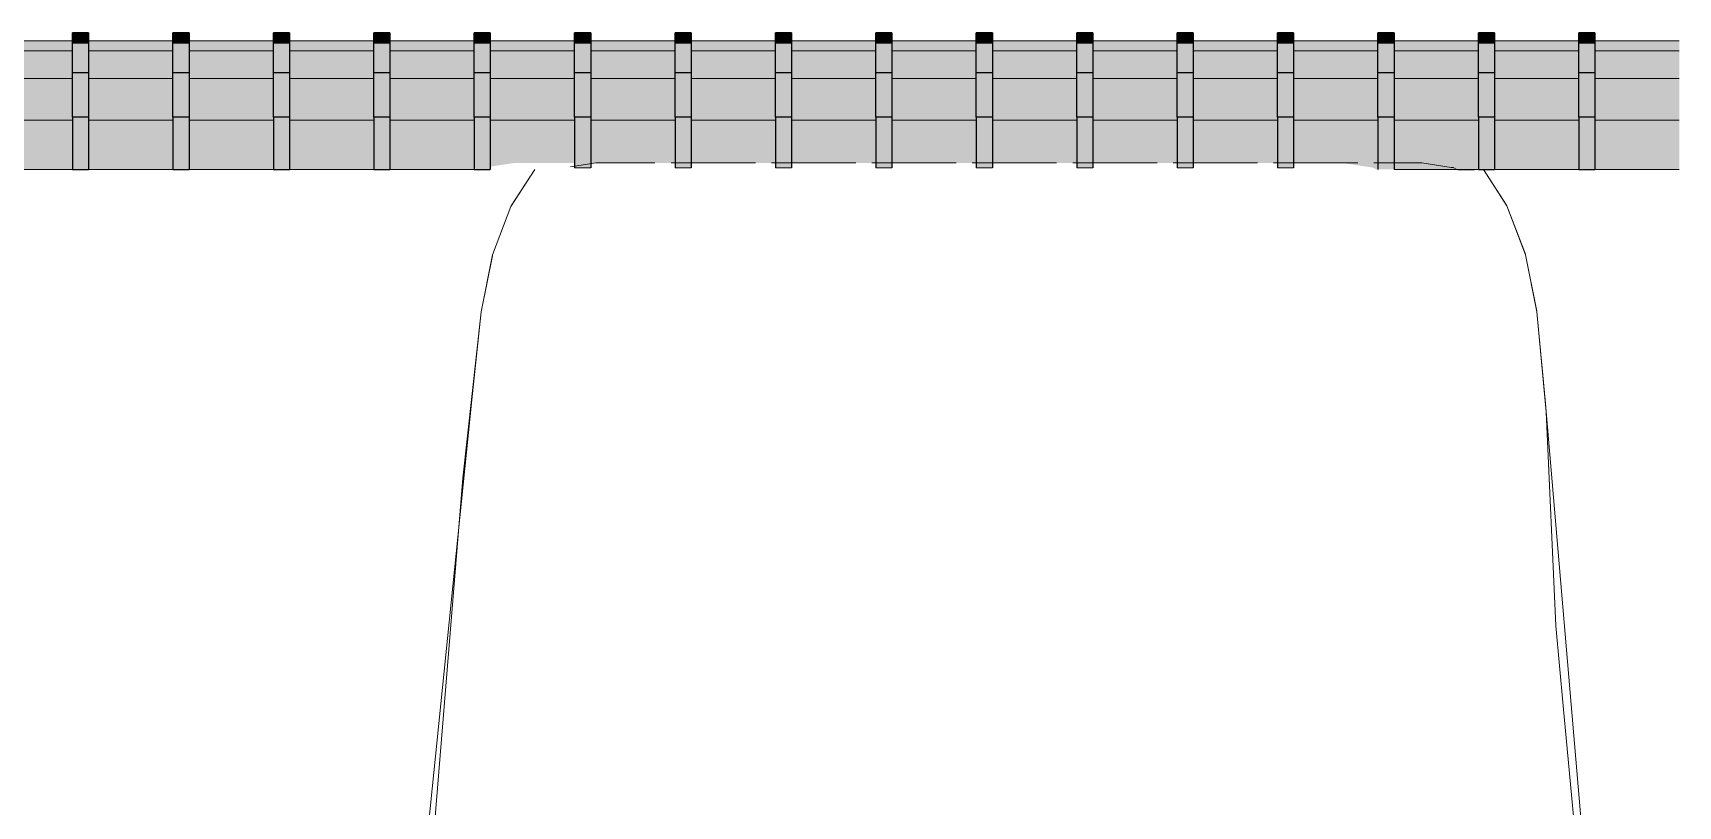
# Model space of a CAD drawing. Header units: millimetres. Extents: x -245 to 49755, y -245 to 41806.
# Drawn here: x 30722 to 32770, y 32187 to 33150 of the extents above; entities that cross this region are included whole.
import ezdxf

# ---------------------------------------------------------------- set-up
doc = ezdxf.new("R2010")
doc.units = ezdxf.units.MM
doc.linetypes.add('PUNKT2_S9', pattern=[1, 0, -1])
doc.layers.add('Standard', color=7, linetype='Continuous', lineweight=25)

msp = doc.modelspace()

# ---------------------------------------------------------------- hatches: boundary and pattern name
at = {"layer": 'Standard', "linetype": 'PUNKT2_S9', "lineweight": 25}
h = msp.add_hatch(color=250, dxfattribs=at)
h.paths.add_polyline_path([(33304.2, 33127.6), (33304.2, 33139.8), (33186, 33139.8), (33186, 33127.6)])
h.paths.add_polyline_path([(30416, 33139.8), (30416, 33127.6), (30521, 33127.6), (30521, 33139.8)])
h.paths.add_polyline_path([(30541, 33139.8), (30541, 33127.6), (30646, 33127.6), (30646, 33139.8)])
h.paths.add_polyline_path([(30666, 33139.8), (30666, 33127.6), (30771, 33127.6), (30771, 33139.8)])
h.paths.add_polyline_path([(30791, 33139.8), (30791, 33127.6), (30896, 33127.6), (30896, 33139.8)])
h.paths.add_polyline_path([(30916, 33139.8), (30916, 33127.6), (31021, 33127.6), (31021, 33139.8)])
h.paths.add_polyline_path([(31041, 33139.8), (31041, 33127.6), (31146, 33127.6), (31146, 33139.8)])
h.paths.add_polyline_path([(31166, 33139.8), (31166, 33127.6), (31271, 33127.6), (31271, 33139.8)])
h.paths.add_polyline_path([(31291, 33139.8), (31291, 33127.6), (31396, 33127.6), (31396, 33139.8)])
h.paths.add_polyline_path([(31416, 33139.8), (31416, 33127.6), (31521, 33127.6), (31521, 33139.8)])
h.paths.add_polyline_path([(31541, 33139.8), (31541, 33127.6), (31646, 33127.6), (31646, 33139.8)])
h.paths.add_polyline_path([(31666, 33139.8), (31666, 33127.6), (31771, 33127.6), (31771, 33139.8)])
h.paths.add_polyline_path([(31791, 33139.8), (31791, 33127.6), (31896, 33127.6), (31896, 33139.8)])
h.paths.add_polyline_path([(31916, 33139.8), (31916, 33127.6), (32021, 33127.6), (32021, 33139.8)])
h.paths.add_polyline_path([(32041, 33139.8), (32041, 33127.6), (32146, 33127.6), (32146, 33139.8)])
h.paths.add_polyline_path([(32166, 33139.8), (32166, 33127.6), (32271, 33127.6), (32271, 33139.8)])
h.paths.add_polyline_path([(32291, 33139.8), (32291, 33127.6), (32396, 33127.6), (32396, 33139.8)])
h.paths.add_polyline_path([(32416, 33139.8), (32416, 33127.6), (32521, 33127.6), (32521, 33139.8)])
h.paths.add_polyline_path([(32541, 33139.8), (32541, 33127.6), (32646, 33127.6), (32646, 33139.8)])
h.paths.add_polyline_path([(32666, 33139.8), (32666, 33127.6), (32771, 33127.6), (32771, 33139.8)])
h.paths.add_polyline_path([(32791, 33139.8), (32791, 33127.6), (32896, 33127.6), (32896, 33139.8)])
h.paths.add_polyline_path([(32916, 33139.8), (32916, 33127.6), (33021, 33127.6), (33021, 33139.8)])
h.paths.add_polyline_path([(33041, 33139.8), (33041, 33127.6), (33166, 33127.6), (33166, 33139.8)])
for color, points in [(251, [(30771, 33136.9), (30771, 33149.8), (30791, 33149.8), (30791, 33136.9)]), (250, [(30771, 33100), (30771, 33136.9), (30791, 33136.9), (30791, 33100)]), (251, [(30896, 33136.9), (30896, 33149.8), (30916, 33149.8), (30916, 33136.9)]), (250, [(30896, 33100), (30896, 33136.9), (30916, 33136.9), (30916, 33100)]), (251, [(31021, 33136.9), (31021, 33149.8), (31041, 33149.8), (31041, 33136.9)]), (250, [(31021, 33100), (31021, 33136.9), (31041, 33136.9), (31041, 33100)]), (251, [(31146, 33136.9), (31146, 33149.8), (31166, 33149.8), (31166, 33136.9)]), (250, [(31146, 33100), (31146, 33136.9), (31166, 33136.9), (31166, 33100)]), (251, [(31271, 33136.9), (31271, 33149.8), (31291, 33149.8), (31291, 33136.9)]), (250, [(31271, 33100), (31271, 33136.9), (31291, 33136.9), (31291, 33100)]), (251, [(31396, 33136.9), (31396, 33149.8), (31416, 33149.8), (31416, 33136.9)]), (250, [(31396, 33100), (31396, 33136.9), (31416, 33136.9), (31416, 33100)]), (251, [(31521, 33136.9), (31521, 33149.8), (31541, 33149.8), (31541, 33136.9)]), (250, [(31521, 33100), (31521, 33136.9), (31541, 33136.9), (31541, 33100)]), (251, [(31646, 33136.9), (31646, 33149.8), (31666, 33149.8), (31666, 33136.9)]), (250, [(31646, 33100), (31646, 33136.9), (31666, 33136.9), (31666, 33100)]), (251, [(31771, 33136.9), (31771, 33149.8), (31791, 33149.8), (31791, 33136.9)]), (250, [(31771, 33100), (31771, 33136.9), (31791, 33136.9), (31791, 33100)]), (251, [(31896, 33136.9), (31896, 33149.8), (31916, 33149.8), (31916, 33136.9)]), (250, [(31896, 33100), (31896, 33136.9), (31916, 33136.9), (31916, 33100)]), (251, [(32021, 33136.9), (32021, 33149.8), (32041, 33149.8), (32041, 33136.9)]), (250, [(32021, 33100), (32021, 33136.9), (32041, 33136.9), (32041, 33100)]), (251, [(32146, 33136.9), (32146, 33149.8), (32166, 33149.8), (32166, 33136.9)]), (250, [(32146, 33100), (32146, 33136.9), (32166, 33136.9), (32166, 33100)]), (251, [(32271, 33136.9), (32271, 33149.8), (32291, 33149.8), (32291, 33136.9)]), (250, [(32271, 33100), (32271, 33136.9), (32291, 33136.9), (32291, 33100)]), (251, [(32396, 33136.9), (32396, 33149.8), (32416, 33149.8), (32416, 33136.9)]), (250, [(32396, 33100), (32396, 33136.9), (32416, 33136.9), (32416, 33100)]), (251, [(32521, 33136.9), (32521, 33149.8), (32541, 33149.8), (32541, 33136.9)]), (250, [(32521, 33100), (32521, 33136.9), (32541, 33136.9), (32541, 33100)]), (251, [(32646, 33136.9), (32646, 33149.8), (32666, 33149.8), (32666, 33136.9)]), (250, [(32646, 33100), (32646, 33136.9), (32666, 33136.9), (32666, 33100)]), (250, [(30771, 33044.9), (30771, 33100), (30791, 33100), (30791, 33044.9)]), (250, [(30896, 33044.9), (30896, 33100), (30916, 33100), (30916, 33044.9)]), (250, [(31021, 33044.9), (31021, 33100), (31041, 33100), (31041, 33044.9)]), (250, [(31146, 33044.9), (31146, 33100), (31166, 33100), (31166, 33044.9)]), (250, [(31271, 33044.9), (31271, 33100), (31291, 33100), (31291, 33044.9)]), (250, [(31396, 33044.9), (31396, 33100), (31416, 33100), (31416, 33044.9)]), (250, [(31521, 33044.9), (31521, 33100), (31541, 33100), (31541, 33044.9)]), (250, [(31646, 33044.9), (31646, 33100), (31666, 33100), (31666, 33044.9)]), (250, [(31771, 33044.9), (31771, 33100), (31791, 33100), (31791, 33044.9)]), (250, [(31896, 33044.9), (31896, 33100), (31916, 33100), (31916, 33044.9)]), (250, [(32021, 33044.9), (32021, 33100), (32041, 33100), (32041, 33044.9)]), (250, [(32146, 33044.9), (32146, 33100), (32166, 33100), (32166, 33044.9)]), (250, [(32271, 33044.9), (32271, 33100), (32291, 33100), (32291, 33044.9)]), (250, [(32396, 33044.9), (32396, 33100), (32416, 33100), (32416, 33044.9)]), (250, [(32521, 33044.9), (32521, 33100), (32541, 33100), (32541, 33044.9)]), (250, [(32646, 33044.9), (32646, 33100), (32666, 33100), (32666, 33044.9)]), (250, [(30771, 32979.8), (30771, 33044.9), (30791, 33044.9), (30791, 32979.8)]), (250, [(30896, 32979.8), (30896, 33044.9), (30916, 33044.9), (30916, 32979.8)]), (250, [(31021, 32979.8), (31021, 33044.9), (31041, 33044.9), (31041, 32979.8)]), (250, [(31146, 32979.8), (31146, 33044.9), (31166, 33044.9), (31166, 32979.8)]), (250, [(31271, 32979.8), (31271, 33044.9), (31291, 33044.9), (31291, 32979.8)]), (250, [(31396, 33044.9), (31416, 33044.9), (31416, 32981.6), (31396, 32981.6)]), (250, [(31521, 33044.9), (31541, 33044.9), (31541, 32981.6), (31521, 32981.6)]), (250, [(31646, 33044.9), (31666, 33044.9), (31666, 32981.6), (31646, 32981.6)]), (250, [(31771, 33044.9), (31791, 33044.9), (31791, 32981.6), (31771, 32981.6)]), (250, [(31896, 33044.9), (31916, 33044.9), (31916, 32981.6), (31896, 32981.6)]), (250, [(32021, 33044.9), (32041, 33044.9), (32041, 32981.6), (32021, 32981.6)]), (250, [(32146, 33044.9), (32166, 33044.9), (32166, 32981.6), (32146, 32981.6)]), (250, [(32271, 33044.9), (32291, 33044.9), (32291, 32981.6), (32271, 32981.6)]), (250, [(32396, 32979.8), (32396, 33044.9), (32416, 33044.9), (32416, 32979.8)]), (250, [(32521, 32979.8), (32521, 33044.9), (32541, 33044.9), (32541, 32979.8)]), (250, [(32646, 32979.8), (32646, 33044.9), (32666, 33044.9), (32666, 32979.8)])]:
    msp.add_hatch(color=color, dxfattribs=at).paths.add_polyline_path(points, flags=16)
h = msp.add_hatch(color=0, dxfattribs=at)
h.paths.add_polyline_path([(31271, 33127.6), (31166, 33127.6), (31166, 33092.9), (31271, 33092.9)])
h.paths.add_polyline_path([(31041, 33092.9), (31146, 33092.9), (31146, 33127.6), (31041, 33127.6)])
h.paths.add_polyline_path([(31021, 33127.6), (30916, 33127.6), (30916, 33092.9), (31021, 33092.9)])
h.paths.add_polyline_path([(30791, 33092.9), (30896, 33092.9), (30896, 33127.6), (30791, 33127.6)])
h.paths.add_polyline_path([(30771, 33127.6), (30666, 33127.6), (30666, 33092.9), (30771, 33092.9)])
h.paths.add_polyline_path([(30541, 33092.9), (30646, 33092.9), (30646, 33127.6), (30541, 33127.6)])
h.paths.add_polyline_path([(30521, 33127.6), (30416, 33127.6), (30416, 33092.9), (30521, 33092.9)])
h.paths.add_polyline_path([(33304.2, 33092.9), (33304.2, 33127.6), (33186, 33127.6), (33186, 33092.9)])
h.paths.add_polyline_path([(33041, 33092.9), (33166, 33092.9), (33166, 33127.6), (33041, 33127.6)])
h.paths.add_polyline_path([(33021, 33127.6), (32916, 33127.6), (32916, 33092.9), (33021, 33092.9)])
h.paths.add_polyline_path([(32791, 33092.9), (32896, 33092.9), (32896, 33127.6), (32791, 33127.6)])
h.paths.add_polyline_path([(32771, 33127.6), (32666, 33127.6), (32666, 33092.9), (32771, 33092.9)])
h.paths.add_polyline_path([(32541, 33092.9), (32646, 33092.9), (32646, 33127.6), (32541, 33127.6)])
h.paths.add_polyline_path([(32521, 33127.6), (32416, 33127.6), (32416, 33092.9), (32521, 33092.9)])
h.paths.add_polyline_path([(32291, 33092.9), (32396, 33092.9), (32396, 33127.6), (32291, 33127.6)])
h.paths.add_polyline_path([(32271, 33127.6), (32166, 33127.6), (32166, 33092.9), (32271, 33092.9)])
h.paths.add_polyline_path([(32041, 33092.9), (32146, 33092.9), (32146, 33127.6), (32041, 33127.6)])
h.paths.add_polyline_path([(32021, 33127.6), (31916, 33127.6), (31916, 33092.9), (32021, 33092.9)])
h.paths.add_polyline_path([(31791, 33092.9), (31896, 33092.9), (31896, 33127.6), (31791, 33127.6)])
h.paths.add_polyline_path([(31771, 33127.6), (31666, 33127.6), (31666, 33092.9), (31771, 33092.9)])
h.paths.add_polyline_path([(31541, 33092.9), (31646, 33092.9), (31646, 33127.6), (31541, 33127.6)])
h.paths.add_polyline_path([(31521, 33127.6), (31416, 33127.6), (31416, 33092.9), (31521, 33092.9)])
h.paths.add_polyline_path([(31291, 33092.9), (31396, 33092.9), (31396, 33127.6), (31291, 33127.6)])
h = msp.add_hatch(color=0, dxfattribs=at)
h.paths.add_polyline_path([(33304.2, 33041), (33304.2, 33092.9), (33186, 33092.9), (33186, 33041)])
h.paths.add_polyline_path([(33166, 33092.9), (33041, 33092.9), (33041, 33041), (33166, 33041)])
h.paths.add_polyline_path([(32916, 33041), (33021, 33041), (33021, 33092.9), (32916, 33092.9)])
h.paths.add_polyline_path([(32896, 33092.9), (32791, 33092.9), (32791, 33041), (32896, 33041)])
h.paths.add_polyline_path([(32666, 33041), (32771, 33041), (32771, 33092.9), (32666, 33092.9)])
h.paths.add_polyline_path([(32646, 33092.9), (32541, 33092.9), (32541, 33041), (32646, 33041)])
h.paths.add_polyline_path([(32416, 33041), (32521, 33041), (32521, 33092.9), (32416, 33092.9)])
h.paths.add_polyline_path([(32396, 33092.9), (32291, 33092.9), (32291, 33041), (32396, 33041)])
h.paths.add_polyline_path([(32166, 33041), (32271, 33041), (32271, 33092.9), (32166, 33092.9)])
h.paths.add_polyline_path([(32146, 33092.9), (32041, 33092.9), (32041, 33041), (32146, 33041)])
h.paths.add_polyline_path([(31916, 33041), (32021, 33041), (32021, 33092.9), (31916, 33092.9)])
h.paths.add_polyline_path([(31896, 33092.9), (31791, 33092.9), (31791, 33041), (31896, 33041)])
h.paths.add_polyline_path([(31666, 33041), (31771, 33041), (31771, 33092.9), (31666, 33092.9)])
h.paths.add_polyline_path([(31646, 33092.9), (31541, 33092.9), (31541, 33041), (31646, 33041)])
h.paths.add_polyline_path([(31416, 33041), (31521, 33041), (31521, 33092.9), (31416, 33092.9)])
h.paths.add_polyline_path([(31396, 33092.9), (31291, 33092.9), (31291, 33041), (31396, 33041)])
h.paths.add_polyline_path([(31166, 33041), (31271, 33041), (31271, 33092.9), (31166, 33092.9)])
h.paths.add_polyline_path([(31146, 33092.9), (31041, 33092.9), (31041, 33041), (31146, 33041)])
h.paths.add_polyline_path([(30916, 33041), (31021, 33041), (31021, 33092.9), (30916, 33092.9)])
h.paths.add_polyline_path([(30896, 33092.9), (30791, 33092.9), (30791, 33041), (30896, 33041)])
h.paths.add_polyline_path([(30666, 33041), (30771, 33041), (30771, 33092.9), (30666, 33092.9)])
h.paths.add_polyline_path([(30646, 33092.9), (30541, 33092.9), (30541, 33041), (30646, 33041)])
h.paths.add_polyline_path([(30416, 33041), (30521, 33041), (30521, 33092.9), (30416, 33092.9)])
h = msp.add_hatch(color=0, dxfattribs=at)
h.paths.add_polyline_path([(33186, 32979.8), (33304.2, 32979.8), (33304.2, 33041), (33186, 33041)])
h.paths.add_polyline_path([(32791, 33041), (32791, 32979.8), (32896, 32979.8), (32896, 33041)])
h.paths.add_polyline_path([(32646, 33041), (32541, 33041), (32541, 32979.8), (32646, 32979.8)])
h.paths.add_polyline_path([(32666, 33041), (32666, 32979.8), (32771, 32979.8), (32771, 33041)])
h.paths.add_polyline_path([(32521, 33041), (32416, 33041), (32416, 32979.8), (32521, 32979.8)])
h.paths.add_polyline_path([(31271, 32979.8), (31271, 33041), (31166, 33041), (31166, 32979.8)])
h.paths.add_polyline_path([(31146, 33041), (31041, 33041), (31041, 32979.8), (31146, 32979.8)])
h.paths.add_polyline_path([(31021, 32979.8), (31021, 33041), (30916, 33041), (30916, 32979.8)])
h.paths.add_polyline_path([(30896, 33041), (30791, 33041), (30791, 32979.8), (30896, 32979.8)])
h.paths.add_polyline_path([(30771, 32979.8), (30771, 33041), (30666, 33041), (30666, 32979.8)])
h.paths.add_polyline_path([(30646, 33041), (30541, 33041), (30541, 32979.8), (30646, 32979.8)])
h.paths.add_polyline_path([(30521, 32979.8), (30521, 33041), (30416, 33041), (30416, 32979.8)])
h.paths.add_polyline_path([(32916, 32979.8), (33021, 32979.8), (33021, 33041), (32916, 33041)])
h.paths.add_polyline_path([(33041, 33041), (33041, 32979.8), (33166, 32979.8), (33166, 33041)])
h.paths.add_polyline_path([(32396, 33041), (32291, 33041), (32291, 32988), (32350.5, 32988), (32387.3, 32982.4), (32389.4, 32982.1), (32394.1, 32979.8), (32396, 32979.8)])
h.paths.add_polyline_path([(31322.2, 32988), (31396, 32988), (31396, 33041), (31291, 33041), (31291, 32983.2), (31319.9, 32987.7)])
h.paths.add_polyline_path([(32166, 33041), (32166, 32988), (32271, 32988), (32271, 33041)])
h.paths.add_polyline_path([(32041, 33041), (32041, 32988), (32146, 32988), (32146, 33041)])
h.paths.add_polyline_path([(32021, 33041), (31916, 33041), (31916, 32988), (32021, 32988)])
h.paths.add_polyline_path([(31666, 33041), (31666, 32988), (31771, 32988), (31771, 33041)])
h.paths.add_polyline_path([(31791, 33041), (31791, 32988), (31896, 32988), (31896, 33041)])
h.paths.add_polyline_path([(31541, 32988), (31646, 32988), (31646, 33041), (31541, 33041)])
h.paths.add_polyline_path([(31521, 32988), (31521, 33041), (31416, 33041), (31416, 32988)])

# ---------------------------------------------------------------- linework, layer by layer
at = {"layer": 'Standard', "color": 250, "linetype": 'Continuous', "lineweight": 18}
for p, q in [((30771, 33139.8), (30666, 33139.8)), ((30896, 33139.8), (30791, 33139.8)), ((31021, 33139.8), (30916, 33139.8)), ((31146, 33139.8), (31041, 33139.8)), ((31271, 33139.8), (31166, 33139.8)), ((31396, 33139.8), (31291, 33139.8)), ((31521, 33139.8), (31416, 33139.8)), ((31646, 33139.8), (31541, 33139.8)), ((31771, 33139.8), (31666, 33139.8)), ((31896, 33139.8), (31791, 33139.8)), ((32021, 33139.8), (31916, 33139.8)), ((32146, 33139.8), (32041, 33139.8)), ((32271, 33139.8), (32166, 33139.8)), ((32396, 33139.8), (32291, 33139.8)), ((32521, 33139.8), (32416, 33139.8)), ((32646, 33139.8), (32541, 33139.8)), ((32771, 33139.8), (32666, 33139.8)), ((30771, 33127.6), (30666, 33127.6)), ((30896, 33127.6), (30791, 33127.6)), ((31021, 33127.6), (30916, 33127.6)), ((31146, 33127.6), (31041, 33127.6)), ((31271, 33127.6), (31166, 33127.6)), ((31396, 33127.6), (31291, 33127.6)), ((31521, 33127.6), (31416, 33127.6)), ((31646, 33127.6), (31541, 33127.6)), ((31771, 33127.6), (31666, 33127.6)), ((31896, 33127.6), (31791, 33127.6)), ((32021, 33127.6), (31916, 33127.6)), ((32146, 33127.6), (32041, 33127.6)), ((32271, 33127.6), (32166, 33127.6)), ((32396, 33127.6), (32291, 33127.6)), ((32521, 33127.6), (32416, 33127.6)), ((32646, 33127.6), (32541, 33127.6)), ((32771, 33127.6), (32666, 33127.6)), ((30771, 33092.9), (30666, 33092.9)), ((30896, 33092.9), (30791, 33092.9)), ((31021, 33092.9), (30916, 33092.9)), ((31146, 33092.9), (31041, 33092.9)), ((31271, 33092.9), (31166, 33092.9)), ((31396, 33092.9), (31291, 33092.9)), ((31521, 33092.9), (31416, 33092.9)), ((31646, 33092.9), (31541, 33092.9)), ((31771, 33092.9), (31666, 33092.9)), ((31896, 33092.9), (31791, 33092.9)), ((32021, 33092.9), (31916, 33092.9)), ((32146, 33092.9), (32041, 33092.9)), ((32271, 33092.9), (32166, 33092.9)), ((32396, 33092.9), (32291, 33092.9)), ((32521, 33092.9), (32416, 33092.9)), ((32646, 33092.9), (32541, 33092.9)), ((32771, 33092.9), (32666, 33092.9)), ((30771, 33041), (30666, 33041)), ((30896, 33041), (30791, 33041)), ((31021, 33041), (30916, 33041)), ((31146, 33041), (31041, 33041)), ((31271, 33041), (31166, 33041)), ((31396, 33041), (31291, 33041)), ((31521, 33041), (31416, 33041)), ((31646, 33041), (31541, 33041)), ((31771, 33041), (31666, 33041)), ((31896, 33041), (31791, 33041)), ((32021, 33041), (31916, 33041)), ((32146, 33041), (32041, 33041)), ((32271, 33041), (32166, 33041)), ((32396, 33041), (32291, 33041)), ((32521, 33041), (32416, 33041)), ((32646, 33041), (32541, 33041)), ((32771, 33041), (32666, 33041)), ((30666, 32979.8), (30771, 32979.8)), ((30791, 32979.8), (30896, 32979.8)), ((30916, 32979.8), (31021, 32979.8)), ((31041, 32979.8), (31146, 32979.8)), ((31166, 32979.8), (31271, 32979.8)), ((32416, 32979.8), (32521, 32979.8)), ((32494.1, 32979.8), (32496, 32979.8)), ((32541, 32979.8), (32646, 32979.8)), ((32666, 32979.8), (32771, 32979.8))]:
    msp.add_line(p, q, dxfattribs=at)
at = {"layer": 'Standard', "color": 253, "linetype": 'Continuous', "lineweight": 18}
for p, q in [((30666, 33139.8), (30771, 33139.8)), ((30666, 33139.8), (30771, 33139.8)), ((30791, 33139.8), (30896, 33139.8)), ((30791, 33139.8), (30896, 33139.8)), ((30916, 33139.8), (31021, 33139.8)), ((30916, 33139.8), (31021, 33139.8)), ((31041, 33139.8), (31146, 33139.8)), ((31041, 33139.8), (31146, 33139.8)), ((31166, 33139.8), (31271, 33139.8)), ((31166, 33139.8), (31271, 33139.8)), ((31291, 33139.8), (31396, 33139.8)), ((31291, 33139.8), (31396, 33139.8)), ((31416, 33139.8), (31521, 33139.8)), ((31416, 33139.8), (31521, 33139.8)), ((31541, 33139.8), (31646, 33139.8)), ((31541, 33139.8), (31646, 33139.8)), ((31666, 33139.8), (31771, 33139.8)), ((31666, 33139.8), (31771, 33139.8)), ((31791, 33139.8), (31896, 33139.8)), ((31791, 33139.8), (31896, 33139.8)), ((31916, 33139.8), (32021, 33139.8)), ((31916, 33139.8), (32021, 33139.8)), ((32041, 33139.8), (32146, 33139.8)), ((32041, 33139.8), (32146, 33139.8)), ((32166, 33139.8), (32271, 33139.8)), ((32166, 33139.8), (32271, 33139.8)), ((32291, 33139.8), (32396, 33139.8)), ((32291, 33139.8), (32396, 33139.8)), ((32416, 33139.8), (32521, 33139.8)), ((32416, 33139.8), (32521, 33139.8)), ((32541, 33139.8), (32646, 33139.8)), ((32541, 33139.8), (32646, 33139.8)), ((32666, 33139.8), (32771, 33139.8)), ((32666, 33139.8), (32771, 33139.8)), ((31346.4, 32979.8), (31317, 32934.6)), ((31391, 32983.2), (31419.9, 32987.7)), ((31396, 32981.6), (31416, 32981.6)), ((31419.9, 32987.7), (31422.2, 32988)), ((31422.2, 32988), (31496, 32988)), ((31516, 32988), (31621, 32988)), ((31521, 32981.6), (31541, 32981.6)), ((31641, 32988), (31746, 32988)), ((31646, 32981.6), (31666, 32981.6)), ((31766, 32988), (31871, 32988)), ((31771, 32981.6), (31791, 32981.6)), ((31891, 32988), (31996, 32988)), ((31896, 32981.6), (31916, 32981.6)), ((32016, 32988), (32121, 32988)), ((32021, 32981.6), (32041, 32981.6)), ((32141, 32988), (32246, 32988)), ((32146, 32981.6), (32166, 32981.6)), ((32266, 32988), (32371, 32988)), ((32271, 32981.6), (32291, 32981.6)), ((32391, 32988), (32450.5, 32988)), ((32450.5, 32988), (32487.3, 32982.4)), ((32487.3, 32982.4), (32489.4, 32982.1)), ((32489.4, 32982.1), (32494.1, 32979.8)), ((32556.2, 32935.2), (32527.2, 32979.8)), ((31316.7, 32933.7), (31293.8, 32873.3)), ((31317, 32934.6), (31316.7, 32933.7)), ((32556.6, 32934.6), (32556.2, 32935.2)), ((32579.5, 32874.1), (32556.6, 32934.6)), ((31293.6, 32872.3), (31279.8, 32802.3)), ((31293.8, 32873.3), (31293.6, 32872.3)), ((32579.8, 32873.3), (32579.5, 32874.1)), ((32593.6, 32803.3), (32579.8, 32873.3)), ((31279.8, 32802.3), (31267.9, 32693.1)), ((32593.8, 32802.3), (32593.6, 32803.3)), ((32604.1, 32693.1), (32593.8, 32802.3)), ((31267.9, 32693.1), (31157.6, 31610.6)), ((32696.7, 31610.6), (32604.1, 32693.1))]:
    msp.add_line(p, q, dxfattribs=at)
at = {"layer": 'Standard', "color": 7, "linetype": 'Continuous', "lineweight": -3}
for p, q in [((30791, 33149.8), (30771, 33149.8)), ((30771, 33136.9), (30771, 33149.8)), ((30771, 33100), (30771, 33136.9)), ((30791, 33136.9), (30771, 33136.9)), ((30791, 33149.8), (30791, 33136.9)), ((30791, 33136.9), (30791, 33100)), ((30916, 33149.8), (30896, 33149.8)), ((30896, 33136.9), (30896, 33149.8)), ((30896, 33100), (30896, 33136.9)), ((30916, 33136.9), (30896, 33136.9)), ((30916, 33149.8), (30916, 33136.9)), ((30916, 33136.9), (30916, 33100)), ((31041, 33149.8), (31021, 33149.8)), ((31021, 33136.9), (31021, 33149.8)), ((31021, 33100), (31021, 33136.9)), ((31041, 33136.9), (31021, 33136.9)), ((31041, 33149.8), (31041, 33136.9)), ((31041, 33136.9), (31041, 33100)), ((31166, 33149.8), (31146, 33149.8)), ((31146, 33136.9), (31146, 33149.8)), ((31146, 33100), (31146, 33136.9)), ((31166, 33136.9), (31146, 33136.9)), ((31166, 33149.8), (31166, 33136.9)), ((31166, 33136.9), (31166, 33100)), ((31291, 33149.8), (31271, 33149.8)), ((31271, 33136.9), (31271, 33149.8)), ((31271, 33100), (31271, 33136.9)), ((31291, 33136.9), (31271, 33136.9)), ((31291, 33149.8), (31291, 33136.9)), ((31291, 33136.9), (31291, 33100)), ((31416, 33149.8), (31396, 33149.8)), ((31396, 33136.9), (31396, 33149.8)), ((31396, 33100), (31396, 33136.9)), ((31416, 33136.9), (31396, 33136.9)), ((31416, 33149.8), (31416, 33136.9)), ((31416, 33136.9), (31416, 33100)), ((31541, 33149.8), (31521, 33149.8)), ((31521, 33136.9), (31521, 33149.8)), ((31521, 33100), (31521, 33136.9)), ((31541, 33136.9), (31521, 33136.9)), ((31541, 33149.8), (31541, 33136.9)), ((31541, 33136.9), (31541, 33100)), ((31666, 33149.8), (31646, 33149.8)), ((31646, 33136.9), (31646, 33149.8)), ((31646, 33100), (31646, 33136.9)), ((31666, 33136.9), (31646, 33136.9)), ((31666, 33149.8), (31666, 33136.9)), ((31666, 33136.9), (31666, 33100)), ((31791, 33149.8), (31771, 33149.8)), ((31771, 33136.9), (31771, 33149.8)), ((31771, 33100), (31771, 33136.9)), ((31791, 33136.9), (31771, 33136.9)), ((31791, 33149.8), (31791, 33136.9)), ((31791, 33136.9), (31791, 33100)), ((31916, 33149.8), (31896, 33149.8)), ((31896, 33136.9), (31896, 33149.8)), ((31896, 33100), (31896, 33136.9)), ((31916, 33136.9), (31896, 33136.9)), ((31916, 33149.8), (31916, 33136.9)), ((31916, 33136.9), (31916, 33100)), ((32041, 33149.8), (32021, 33149.8)), ((32021, 33136.9), (32021, 33149.8)), ((32021, 33100), (32021, 33136.9)), ((32041, 33136.9), (32021, 33136.9)), ((32041, 33149.8), (32041, 33136.9)), ((32041, 33136.9), (32041, 33100)), ((32166, 33149.8), (32146, 33149.8)), ((32146, 33136.9), (32146, 33149.8)), ((32146, 33100), (32146, 33136.9)), ((32166, 33136.9), (32146, 33136.9)), ((32166, 33149.8), (32166, 33136.9)), ((32166, 33136.9), (32166, 33100)), ((32291, 33149.8), (32271, 33149.8)), ((32271, 33136.9), (32271, 33149.8)), ((32271, 33100), (32271, 33136.9)), ((32291, 33136.9), (32271, 33136.9)), ((32291, 33149.8), (32291, 33136.9)), ((32291, 33136.9), (32291, 33100)), ((32416, 33149.8), (32396, 33149.8)), ((32396, 33136.9), (32396, 33149.8)), ((32396, 33100), (32396, 33136.9)), ((32416, 33136.9), (32396, 33136.9)), ((32416, 33149.8), (32416, 33136.9)), ((32416, 33136.9), (32416, 33100)), ((32541, 33149.8), (32521, 33149.8)), ((32521, 33136.9), (32521, 33149.8)), ((32521, 33100), (32521, 33136.9)), ((32541, 33136.9), (32521, 33136.9)), ((32541, 33149.8), (32541, 33136.9)), ((32541, 33136.9), (32541, 33100)), ((32666, 33149.8), (32646, 33149.8)), ((32646, 33136.9), (32646, 33149.8)), ((32646, 33100), (32646, 33136.9)), ((32666, 33136.9), (32646, 33136.9)), ((32666, 33149.8), (32666, 33136.9)), ((32666, 33136.9), (32666, 33100)), ((30791, 33100), (30771, 33100)), ((30771, 33044.9), (30771, 33100)), ((30791, 33100), (30791, 33044.9)), ((30916, 33100), (30896, 33100)), ((30896, 33044.9), (30896, 33100)), ((30916, 33100), (30916, 33044.9)), ((31041, 33100), (31021, 33100)), ((31021, 33044.9), (31021, 33100)), ((31041, 33100), (31041, 33044.9)), ((31166, 33100), (31146, 33100)), ((31146, 33044.9), (31146, 33100)), ((31166, 33100), (31166, 33044.9)), ((31291, 33100), (31271, 33100)), ((31271, 33044.9), (31271, 33100)), ((31291, 33100), (31291, 33044.9)), ((31416, 33100), (31396, 33100)), ((31396, 33044.9), (31396, 33100)), ((31416, 33100), (31416, 33044.9)), ((31541, 33100), (31521, 33100)), ((31521, 33044.9), (31521, 33100)), ((31541, 33100), (31541, 33044.9)), ((31666, 33100), (31646, 33100)), ((31646, 33044.9), (31646, 33100)), ((31666, 33100), (31666, 33044.9)), ((31791, 33100), (31771, 33100)), ((31771, 33044.9), (31771, 33100)), ((31791, 33100), (31791, 33044.9)), ((31916, 33100), (31896, 33100)), ((31896, 33044.9), (31896, 33100)), ((31916, 33100), (31916, 33044.9)), ((32041, 33100), (32021, 33100)), ((32021, 33044.9), (32021, 33100)), ((32041, 33100), (32041, 33044.9)), ((32166, 33100), (32146, 33100)), ((32146, 33044.9), (32146, 33100)), ((32166, 33100), (32166, 33044.9)), ((32291, 33100), (32271, 33100)), ((32271, 33044.9), (32271, 33100)), ((32291, 33100), (32291, 33044.9)), ((32416, 33100), (32396, 33100)), ((32396, 33044.9), (32396, 33100)), ((32416, 33100), (32416, 33044.9)), ((32541, 33100), (32521, 33100)), ((32521, 33044.9), (32521, 33100)), ((32541, 33100), (32541, 33044.9)), ((32666, 33100), (32646, 33100)), ((32646, 33044.9), (32646, 33100)), ((32666, 33100), (32666, 33044.9)), ((30791, 33044.9), (30771, 33044.9)), ((30771, 33044.9), (30771, 32979.8)), ((30791, 33044.9), (30791, 32979.8)), ((30916, 33044.9), (30896, 33044.9)), ((30896, 33044.9), (30896, 32979.8)), ((30916, 33044.9), (30916, 32979.8)), ((31041, 33044.9), (31021, 33044.9)), ((31021, 33044.9), (31021, 32979.8)), ((31041, 33044.9), (31041, 32979.8)), ((31166, 33044.9), (31146, 33044.9)), ((31146, 33044.9), (31146, 32979.8)), ((31166, 33044.9), (31166, 32979.8)), ((31291, 33044.9), (31271, 33044.9)), ((31271, 33044.9), (31271, 32979.8)), ((31291, 33044.9), (31291, 32979.8)), ((31416, 33044.9), (31396, 33044.9)), ((31396, 33044.9), (31396, 32981.6)), ((31416, 33044.9), (31416, 32981.6)), ((31541, 33044.9), (31521, 33044.9)), ((31521, 33044.9), (31521, 32981.6)), ((31541, 33044.9), (31541, 32981.6)), ((31666, 33044.9), (31646, 33044.9)), ((31646, 33044.9), (31646, 32981.6)), ((31666, 33044.9), (31666, 32981.6)), ((31791, 33044.9), (31771, 33044.9)), ((31771, 33044.9), (31771, 32981.6)), ((31791, 33044.9), (31791, 32981.6)), ((31916, 33044.9), (31896, 33044.9)), ((31896, 33044.9), (31896, 32981.6)), ((31916, 33044.9), (31916, 32981.6)), ((32041, 33044.9), (32021, 33044.9)), ((32021, 33044.9), (32021, 32981.6)), ((32041, 33044.9), (32041, 32981.6)), ((32166, 33044.9), (32146, 33044.9)), ((32146, 33044.9), (32146, 32981.6)), ((32166, 33044.9), (32166, 32981.6)), ((32291, 33044.9), (32271, 33044.9)), ((32271, 33044.9), (32271, 32981.6)), ((32291, 33044.9), (32291, 32981.6)), ((32416, 33044.9), (32396, 33044.9)), ((32396, 33044.9), (32396, 32979.8)), ((32416, 33044.9), (32416, 32979.8)), ((32541, 33044.9), (32521, 33044.9)), ((32521, 33044.9), (32521, 32979.8)), ((32541, 33044.9), (32541, 32979.8)), ((32666, 33044.9), (32646, 33044.9)), ((32646, 33044.9), (32646, 32979.8)), ((32666, 33044.9), (32666, 32979.8)), ((30771, 32979.8), (30791, 32979.8)), ((30896, 32979.8), (30916, 32979.8)), ((31021, 32979.8), (31041, 32979.8)), ((31146, 32979.8), (31166, 32979.8)), ((31271, 32979.8), (31291, 32979.8)), ((32496, 32979.8), (32516, 32979.8)), ((32521, 32979.8), (32541, 32979.8)), ((32646, 32979.8), (32666, 32979.8))]:
    msp.add_line(p, q, dxfattribs=at)
at = {"layer": 'Standard', "color": 7, "linetype": 'Continuous', "lineweight": 18}
for p, q in [((31316.7, 32933.7), (31346.4, 32979.8)), ((32527.2, 32979.8), (32556.6, 32934.6)), ((31293.8, 32873.3), (31316.7, 32933.7)), ((32556.6, 32934.6), (32579.8, 32873.3)), ((31279.8, 32802.3), (31293.8, 32873.3)), ((32579.8, 32873.3), (32593.8, 32802.3)), ((31257, 32595.4), (31279.8, 32802.3)), ((32593.8, 32802.3), (32605.5, 32677.8)), ((32605.5, 32677.8), (32617.2, 32411.4)), ((31212.7, 32055.9), (31257, 32595.4)), ((32617.2, 32411.4), (32626.5, 32311.8)), ((32626.5, 32311.8), (32652.1, 32038))]:
    msp.add_line(p, q, dxfattribs=at)

doc.saveas('drawing.dxf')
